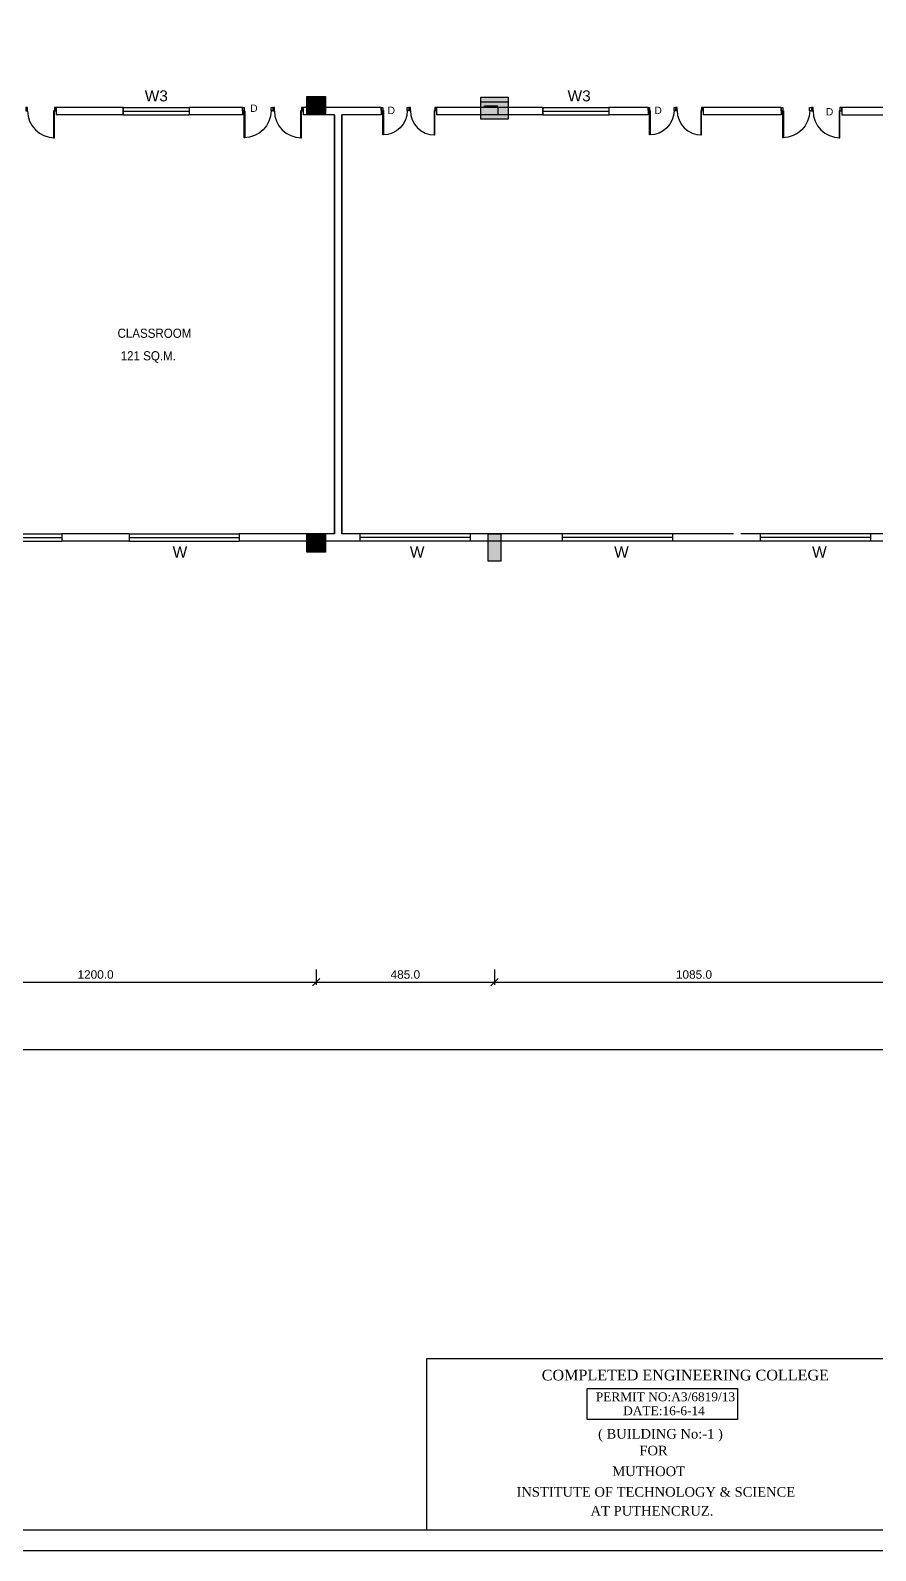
# Model space of a CAD drawing. Extents: x 53439 to 79867, y -144071 to -73305.
# Drawn here: x 67985 to 70284, y -88435 to -84301 of the extents above; entities that cross this region are included whole.
import ezdxf

# ---------------------------------------------------------------- set-up
doc = ezdxf.new("R2010")
doc.units = 0
doc.header["$LTSCALE"] = 0.1
doc.header["$MEASUREMENT"] = 0
doc.header["$PDMODE"] = 35
doc.header["$PDSIZE"] = -0.8
doc.layers.get('0').update_dxf_attribs({"linetype": 'CONTINUOUS'})
doc.layers.get('DEFPOINTS').update_dxf_attribs({"linetype": 'CONTINUOUS'})
for name, color, linetype in [('BOR', 200, 'CONTINUOUS'), ('BOR1', 230, 'CONTINUOUS'), ('COR_HA', 40, 'CONTINUOUS'), ('DOOR', 30, 'CONTINUOUS'), ('LAYER4', 130, 'CONTINUOUS'), ('TEXT', 7, 'CONTINUOUS'), ('THIN_HA', 253, 'CONTINUOUS'), ('WALL', 6, 'CONTINUOUS'), ('WIN', 102, 'CONTINUOUS')]:
    doc.layers.add(name, color=color, linetype=linetype)
doc.styles.add('1MM', font='arial.ttf')
doc.styles.add('BORDER', font='times.ttf')
doc.styles.add('DIM', font='arial.ttf', dxfattribs={"width": 0.7, "height": 1})
doc.styles.add('DUTCH', font='arial.ttf')
doc.dimstyles.new('KRI', dxfattribs={"dimtxt": 23, "dimasz": 20, "dimexe": 7, "dimexo": 0, "dimgap": 9, "dimtad": 1, "dimdec": 1, "dimzin": 1, "dimtxsty": '1MM', "dimblk": 'ARCHTICK', "dimcen": 0.5, "dimclrd": 252, "dimclre": 252, "dimclrt": 7, "dimaunit": 1, "dimadec": 8, "dimazin": 3, "dimtfac": 1, "dimtdec": 1, "dimtmove": 0, "dimatfit": 3})

# ---------------------------------------------------------------- blocks, each defined once
blk = doc.blocks.new('A$C764D24B9')
at = {"layer": 'DOOR'}
for points in [[(0.056, 0.111), (0.083, 0.111), (0.083, 1), (0.056, 1)], [(0, 0), (0.056, 0), (0.056, 0.111), (0, 0.111)], [(0.944, 0), (1, 0), (1, 0.111), (0.944, 0.111)]]:
    blk.add_lwpolyline(points, close=True, dxfattribs=at)
blk.add_arc((0.056, 0.111), 0.889, 0, 90, dxfattribs=at)
blk = doc.blocks.new('YTTU')
at = {"layer": 'THIN_HA', "linetype": 'CONTINUOUS', "ltscale": 0.1}
blk.add_hatch(color=2, dxfattribs=at).paths.add_polyline_path([(-6879.58, -1156.369), (-6878.83, -1156.369), (-6878.83, -1156.969), (-6879.58, -1156.969)])
at = {"layer": 'THIN_HA', "color": 2, "linetype": 'CONTINUOUS', "ltscale": 0.1}
blk.add_lwpolyline([(-6879.58, -1156.369), (-6878.83, -1156.369), (-6878.83, -1156.969), (-6879.58, -1156.969)], close=True, dxfattribs=at)
blk = doc.blocks.new('HYTYH')
at = {"layer": 'THIN_HA', "linetype": 'CONTINUOUS', "ltscale": 0.1}
for points in [[(-6840.905, -1156.344), (-6840.405, -1156.344), (-6840.405, -1156.844), (-6840.905, -1156.844)], [(-6840.905, -1168.239), (-6840.405, -1168.239), (-6840.405, -1168.739), (-6840.905, -1168.739)], [(-6835.98, -1168.239), (-6835.63, -1168.239), (-6835.63, -1168.989), (-6835.98, -1168.989)]]:
    blk.add_hatch(color=2, dxfattribs=at).paths.add_polyline_path(points)
at = {"layer": 'THIN_HA', "color": 2, "linetype": 'CONTINUOUS', "ltscale": 0.1}
for points in [[(-6840.905, -1156.344), (-6840.405, -1156.344), (-6840.405, -1156.844), (-6840.905, -1156.844)], [(-6840.905, -1168.239), (-6840.405, -1168.239), (-6840.405, -1168.739), (-6840.905, -1168.739)], [(-6835.98, -1168.239), (-6835.63, -1168.239), (-6835.63, -1168.989), (-6835.98, -1168.989)]]:
    blk.add_lwpolyline(points, close=True, dxfattribs=at)
at = {"layer": 'THIN_HA', "color": 2, "linetype": 'CONTINUOUS'}
blk.add_blockref('YTTU', (43.4, 0), dxfattribs=at)
blk = doc.blocks.new('_ARCHTICK')
at = {"layer": 'WALL', "color": 0, "const_width": 0.15}
blk.add_lwpolyline([(-0.5, -0.5), (0.5, 0.5)], dxfattribs=at)
blk = doc.blocks.new('*D304')
at = {"layer": 'DEFPOINTS', "color": 0, "linetype": 'CONTINUOUS', "ltscale": 0.1}
for p in [(67562.4, -86859.1), (68762.4, -86855.2), (68762.4, -86889.2)]:
    blk.add_point(p, dxfattribs=at)
at = {"layer": 'WIN', "color": 252, "linetype": 'CONTINUOUS', "ltscale": 0.1}
for p, q in [((67562.4, -86859.1), (67562.4, -86896.2)), ((68762.4, -86855.2), (68762.4, -86896.2)), ((67562.4, -86889.2), (68762.4, -86889.2))]:
    blk.add_line(p, q, dxfattribs=at)
at = {"layer": 'WIN', "color": 252, "linetype": 'CONTINUOUS', "ltscale": 0.1, "xscale": 20, "yscale": 20, "zscale": 20, "rotation": 180}
blk.add_blockref('_ARCHTICK', (67562.4, -86889.2), dxfattribs=at)
at = {"layer": 'WIN', "color": 252, "linetype": 'CONTINUOUS', "ltscale": 0.1, "xscale": 20, "yscale": 20, "zscale": 20}
blk.add_blockref('_ARCHTICK', (68762.4, -86889.2), dxfattribs=at)
at = {"layer": 'WIN', "color": 7, "linetype": 'CONTINUOUS', "ltscale": 0.1, "insert": (68162.4, -86868.5), "char_height": 23, "attachment_point": 5, "style": '1MM'}
blk.add_mtext('1200.0', dxfattribs=at)
blk = doc.blocks.new('*D305')
at = {"layer": 'DEFPOINTS', "color": 0, "linetype": 'CONTINUOUS', "ltscale": 0.1}
for p in [(68762.4, -86855.2), (69247.4, -86854.5), (69247.4, -86889.2)]:
    blk.add_point(p, dxfattribs=at)
at = {"layer": 'WIN', "color": 252, "linetype": 'CONTINUOUS', "ltscale": 0.1}
for p, q in [((68762.4, -86855.2), (68762.4, -86896.2)), ((69247.4, -86854.5), (69247.4, -86896.2)), ((68762.4, -86889.2), (69247.4, -86889.2))]:
    blk.add_line(p, q, dxfattribs=at)
at = {"layer": 'WIN', "color": 252, "linetype": 'CONTINUOUS', "ltscale": 0.1, "xscale": 20, "yscale": 20, "zscale": 20, "rotation": 180}
blk.add_blockref('_ARCHTICK', (68762.4, -86889.2), dxfattribs=at)
at = {"layer": 'WIN', "color": 252, "linetype": 'CONTINUOUS', "ltscale": 0.1, "xscale": 20, "yscale": 20, "zscale": 20}
blk.add_blockref('_ARCHTICK', (69247.4, -86889.2), dxfattribs=at)
at = {"layer": 'WIN', "color": 7, "linetype": 'CONTINUOUS', "ltscale": 0.1, "insert": (69004.9, -86868.5), "char_height": 23, "attachment_point": 5, "style": '1MM'}
blk.add_mtext('485.0', dxfattribs=at)
blk = doc.blocks.new('*D306')
at = {"layer": 'DEFPOINTS', "color": 0, "linetype": 'CONTINUOUS', "ltscale": 0.1}
for p in [(70332.4, -86799.9), (69247.4, -86854.5), (70332.4, -86889.2)]:
    blk.add_point(p, dxfattribs=at)
at = {"layer": 'WIN', "color": 252, "linetype": 'CONTINUOUS', "ltscale": 0.1}
for p, q in [((70332.4, -86799.9), (70332.4, -86896.2)), ((69247.4, -86854.5), (69247.4, -86896.2)), ((69247.4, -86889.2), (70332.4, -86889.2))]:
    blk.add_line(p, q, dxfattribs=at)
at = {"layer": 'WIN', "color": 252, "linetype": 'CONTINUOUS', "ltscale": 0.1, "xscale": 20, "yscale": 20, "zscale": 20, "rotation": 180}
blk.add_blockref('_ARCHTICK', (69247.4, -86889.2), dxfattribs=at)
at = {"layer": 'WIN', "color": 252, "linetype": 'CONTINUOUS', "ltscale": 0.1, "xscale": 20, "yscale": 20, "zscale": 20}
blk.add_blockref('_ARCHTICK', (70332.4, -86889.2), dxfattribs=at)
at = {"layer": 'WIN', "color": 7, "linetype": 'CONTINUOUS', "ltscale": 0.1, "insert": (69789.9, -86868.5), "char_height": 23, "attachment_point": 5, "style": '1MM'}
blk.add_mtext('1085.0', dxfattribs=at)
blk = doc.blocks.new('*D311')
at = {"layer": 'DEFPOINTS', "color": 0, "linetype": 'CONTINUOUS', "ltscale": 0.1}
for p in [(60562.4, -86992), (74300.5, -86992, 0), (74300.5, -87072.2)]:
    blk.add_point(p, dxfattribs=at)
at = {"layer": 'WIN', "color": 252, "linetype": 'CONTINUOUS', "ltscale": 0.1}
for p, q in [((60562.4, -86992), (60562.4, -87079.2)), ((74300.5, -86992), (74300.5, -87079.2)), ((60562.4, -87072.2), (74300.5, -87072.2))]:
    blk.add_line(p, q, dxfattribs=at)
at = {"layer": 'WIN', "color": 252, "linetype": 'CONTINUOUS', "ltscale": 0.1, "xscale": 20, "yscale": 20, "zscale": 20, "rotation": 180}
blk.add_blockref('_ARCHTICK', (60562.4, -87072.2), dxfattribs=at)
at = {"layer": 'WIN', "color": 252, "linetype": 'CONTINUOUS', "ltscale": 0.1, "xscale": 20, "yscale": 20, "zscale": 20}
blk.add_blockref('_ARCHTICK', (74300.5, -87072.2), dxfattribs=at)
at = {"layer": 'WIN', "color": 7, "linetype": 'CONTINUOUS', "ltscale": 0.1, "insert": (67431.4, -87051.4), "char_height": 23, "attachment_point": 5, "style": '1MM'}
blk.add_mtext('13738.1', dxfattribs=at)

msp = doc.modelspace()

# ---------------------------------------------------------------- hatches: boundary and pattern name
at = {"layer": 'LAYER4', "linetype": 'CONTINUOUS', "ltscale": 0.1}
for color, points in [(256, [(68737.38, -84479.99), (68787.38, -84479.99), (68787.38, -84529.99), (68737.38, -84529.99)]), (7, [(69209.89, -84529.99), (69209.89, -84494.99), (69284.89, -84494.99), (69284.89, -84529.99)]), (7, [(69209.89, -84529.99), (69209.89, -84494.99), (69284.89, -84494.99), (69284.89, -84529.99)])]:
    msp.add_hatch(color=color, dxfattribs=at).paths.add_polyline_path(points)

# ---------------------------------------------------------------- linework, layer by layer
at = {"layer": 'BOR', "linetype": 'CONTINUOUS'}
for p, q in [((74621.25, -87913.79), (69062.52, -87913.79)), ((69062.52, -87913.79), (69062.52, -88378.68))]:
    msp.add_line(p, q, dxfattribs=at)
at = {"layer": 'BOR'}
msp.add_lwpolyline([(75675.95, -80187.4), (59468.14, -80187.4), (59468.14, -88378.68), (75675.95, -88378.68)], close=True, dxfattribs=at)
at = {"layer": 'BOR1'}
msp.add_lwpolyline([(75732.48, -80130.87), (59411.61, -80130.87), (59411.61, -88435.21), (75732.48, -88435.21)], close=True, dxfattribs=at)
at = {"layer": 'COR_HA', "ltscale": 0.1}
for p, q in [((69217.43, -84511.02), (69220.46, -84505.79)), ((69220.46, -84505.79), (69254.83, -84505.79)), ((69257.84, -84511.01), (69254.83, -84505.79))]:
    msp.add_line(p, q, dxfattribs=at)
at = {"layer": 'LAYER4', "linetype": 'CONTINUOUS', "ltscale": 0.1}
for p, q in [((69257.39, -84529.99), (69257.39, -84509.99)), ((69257.39, -84529.99), (69257.39, -84509.99)), ((70026.66, -84509.99), (70026.66, -84529.99))]:
    msp.add_line(p, q, dxfattribs=at)
msp.add_lwpolyline([(68737.38, -84479.99), (68787.38, -84479.99), (68787.38, -84529.99), (68737.38, -84529.99)], close=True, dxfattribs=at)
at = {"layer": 'LAYER4', "color": 7, "linetype": 'CONTINUOUS', "ltscale": 0.1}
msp.add_lwpolyline([(69209.89, -84529.99), (69209.89, -84494.99), (69284.89, -84494.99), (69284.89, -84529.99)], close=True, dxfattribs=at)
msp.add_lwpolyline([(69209.89, -84529.99), (69209.89, -84494.99), (69284.89, -84494.99), (69284.89, -84529.99)], close=True, dxfattribs=at)
at = {"layer": 'LAYER4'}
msp.add_lwpolyline([(69499.29, -87994.58), (69908.23, -87994.58), (69908.23, -88078.76), (69499.29, -88078.76)], close=True, dxfattribs=at)
at = {"layer": 'WALL', "linetype": 'CONTINUOUS', "ltscale": 0.1}
for p, q in [((68237.39, -84509.99), (68055.22, -84509.99)), ((68237.39, -84509.99), (68055.22, -84509.99)), ((68237.39, -84509.99), (68055.22, -84509.99)), ((68237.39, -84509.99), (68055.22, -84509.99)), ((68237.39, -84509.99), (68055.22, -84509.99)), ((68237.39, -84509.99), (68055.22, -84509.99)), ((68237.39, -84509.99), (68055.22, -84509.99)), ((68237.39, -84509.99), (68055.22, -84509.99)), ((68237.39, -84509.99), (68055.22, -84509.99)), ((68237.39, -84509.99), (68055.22, -84509.99)), ((68055.22, -84509.99), (68055.22, -84529.99)), ((68237.39, -84509.99), (68237.39, -84529.99)), ((68237.39, -84509.99), (68237.39, -84529.99)), ((68432.38, -84509.99), (68417.39, -84509.99)), ((68432.38, -84509.99), (68417.39, -84509.99)), ((68432.38, -84509.99), (68417.39, -84509.99)), ((68432.38, -84509.99), (68417.39, -84509.99)), ((68432.38, -84509.99), (68417.39, -84509.99)), ((68432.38, -84509.99), (68417.39, -84509.99)), ((68432.38, -84509.99), (68417.39, -84509.99)), ((68432.38, -84509.99), (68417.39, -84509.99)), ((68432.38, -84509.99), (68417.39, -84509.99)), ((68432.38, -84509.99), (68417.39, -84509.99)), ((68417.39, -84509.99), (68417.39, -84529.99)), ((68417.39, -84509.99), (68417.39, -84529.99)), ((68561.64, -84509.99), (68432.38, -84509.99)), ((68561.64, -84509.99), (68432.38, -84509.99)), ((68561.64, -84509.99), (68432.38, -84509.99)), ((68561.64, -84509.99), (68432.38, -84509.99)), ((68561.64, -84509.99), (68432.38, -84509.99)), ((68561.64, -84509.99), (68561.64, -84529.99)), ((68939.36, -84509.99), (68726.64, -84509.99)), ((68939.36, -84509.99), (68726.64, -84509.99)), ((68726.64, -84509.99), (68726.64, -84529.99)), ((68939.36, -84509.99), (68939.36, -84529.99)), ((69218.03, -84509.99), (69089.36, -84509.99)), ((69089.36, -84509.99), (69089.36, -84529.99)), ((69089.36, -84509.99), (69089.36, -84529.99)), ((69089.36, -84509.99), (69089.36, -84529.99)), ((69139.86, -84509.99), (69124.86, -84509.99)), ((69139.86, -84509.99), (69124.86, -84509.99)), ((69139.86, -84509.99), (69124.86, -84509.99)), ((69139.86, -84509.99), (69124.86, -84509.99)), ((69209.89, -84509.99), (69151.64, -84509.99)), ((69209.89, -84509.99), (69151.64, -84509.99)), ((69209.89, -84509.99), (69151.64, -84509.99)), ((69209.89, -84509.99), (69151.64, -84509.99)), ((69378.64, -84509.99), (69209.89, -84509.99)), ((69378.64, -84509.99), (69209.89, -84509.99)), ((69378.64, -84509.99), (69272.86, -84509.99)), ((69378.64, -84509.99), (69272.86, -84509.99)), ((69378.64, -84509.99), (69272.86, -84509.99)), ((69378.64, -84509.99), (69378.64, -84529.99)), ((69378.64, -84509.99), (69378.64, -84529.99)), ((69664.89, -84509.99), (69558.64, -84509.99)), ((69664.89, -84509.99), (69558.64, -84509.99)), ((69664.89, -84509.99), (69558.64, -84509.99)), ((69664.89, -84509.99), (69558.64, -84509.99)), ((69664.89, -84509.99), (69558.64, -84509.99)), ((69558.64, -84509.99), (69558.64, -84529.99)), ((69558.64, -84509.99), (69558.64, -84529.99)), ((69664.89, -84509.99), (69664.89, -84529.99)), ((70026.66, -84509.99), (69814.89, -84509.99)), ((70026.66, -84509.99), (69814.89, -84509.99)), ((70026.66, -84509.99), (69814.89, -84509.99)), ((70026.66, -84509.99), (69814.89, -84509.99)), ((70026.66, -84509.99), (69814.89, -84509.99)), ((69814.89, -84509.99), (69814.89, -84529.99)), ((69814.89, -84509.99), (69814.89, -84529.99)), ((69814.89, -84509.99), (69814.89, -84529.99)), ((70026.66, -84509.99), (70026.66, -84529.99)), ((70322.39, -84509.99), (70191.66, -84509.99)), ((70191.66, -84509.99), (70191.66, -84529.99)), ((70191.66, -84509.99), (70191.66, -84529.99)), ((70272.86, -84509.99), (70269.59, -84509.99)), ((70272.86, -84509.99), (70269.59, -84509.99)), ((70272.86, -84509.99), (70269.59, -84509.99)), ((68237.39, -84529.99), (68055.22, -84529.99)), ((68237.39, -84529.99), (68055.22, -84529.99)), ((68237.39, -84529.99), (68055.22, -84529.99)), ((68152.39, -84529.99), (68055.22, -84529.99)), ((68152.39, -84529.99), (68055.22, -84529.99)), ((68237.39, -84529.99), (68055.22, -84529.99)), ((68237.39, -84529.99), (68055.22, -84529.99)), ((68237.39, -84529.99), (68055.22, -84529.99)), ((68237.39, -84529.99), (68055.22, -84529.99)), ((68152.39, -84529.99), (68055.22, -84529.99)), ((68152.39, -84529.99), (68055.22, -84529.99)), ((68237.39, -84529.99), (68055.22, -84529.99)), ((68432.38, -84529.99), (68417.39, -84529.99)), ((68432.38, -84529.99), (68417.39, -84529.99)), ((68432.38, -84529.99), (68417.39, -84529.99)), ((68561.64, -84529.99), (68417.39, -84529.99)), ((68432.38, -84529.99), (68417.39, -84529.99)), ((68432.38, -84529.99), (68417.39, -84529.99)), ((68432.38, -84529.99), (68417.39, -84529.99)), ((68561.64, -84529.99), (68432.38, -84529.99)), ((68561.64, -84529.99), (68432.38, -84529.99)), ((68561.64, -84529.99), (68432.38, -84529.99)), ((68812.39, -84529.99), (68726.64, -84529.99)), ((68799.89, -84529.99), (68726.64, -84529.99)), ((68799.89, -84529.99), (68726.64, -84529.99)), ((68799.89, -84529.99), (68726.64, -84529.99)), ((68804.89, -84529.99), (68729.89, -84529.99)), ((68804.89, -84529.99), (68729.89, -84529.99)), ((68804.89, -84529.99), (68729.89, -84529.99)), ((68812.39, -85669.49), (68812.39, -84529.99)), ((68812.39, -84529.99), (68812.39, -85669.49)), ((68812.39, -84529.99), (68812.39, -85669.49)), ((68812.39, -85669.49), (68812.39, -84529.99)), ((68812.39, -84529.99), (68812.39, -85669.49)), ((68812.39, -84529.99), (68812.39, -85669.49)), ((68812.39, -85669.49), (68812.39, -84529.99)), ((68812.39, -84529.99), (68812.39, -85669.49)), ((68812.39, -85669.49), (68812.39, -84529.99)), ((68812.39, -84529.99), (68812.39, -85669.49)), ((68812.39, -84529.99), (68812.39, -85669.49)), ((68812.39, -85669.49), (68812.39, -84529.99)), ((68812.39, -84529.99), (68812.39, -85669.49)), ((68812.39, -85669.49), (68812.39, -84529.99)), ((68812.39, -84529.99), (68812.39, -85669.49)), ((68812.39, -85669.49), (68812.39, -84529.99)), ((68812.39, -84529.99), (68812.39, -85669.49)), ((68812.39, -84529.99), (68812.39, -85669.49)), ((68812.39, -85669.49), (68812.39, -84529.99)), ((68812.39, -84529.99), (68812.39, -85669.49)), ((68812.39, -85669.49), (68812.39, -84529.99)), ((68812.39, -84529.99), (68812.39, -85669.49)), ((68812.39, -84529.99), (68812.39, -85669.49)), ((68832.39, -85669.49), (68832.39, -84529.99)), ((68832.39, -84529.99), (68832.39, -85669.49)), ((68832.39, -84529.99), (68832.39, -85669.49)), ((68832.39, -85669.49), (68832.39, -84529.99)), ((68832.39, -84529.99), (68832.39, -85669.49)), ((68832.39, -84529.99), (68832.39, -85669.49)), ((68832.39, -85669.49), (68832.39, -84529.99)), ((68832.39, -84529.99), (68832.39, -85669.49)), ((68832.39, -85669.49), (68832.39, -84529.99)), ((68832.39, -84529.99), (68832.39, -85669.49)), ((68832.39, -84529.99), (68832.39, -85669.49)), ((68832.39, -85669.49), (68832.39, -84529.99)), ((68832.39, -84529.99), (68832.39, -85669.49)), ((68939.36, -84529.99), (68832.39, -84529.99)), ((68939.36, -84529.99), (68832.39, -84529.99)), ((68939.36, -84529.99), (68832.39, -84529.99)), ((68939.36, -84529.99), (68832.39, -84529.99)), ((68832.39, -85669.49), (68832.39, -84529.99)), ((68832.39, -84529.99), (68832.39, -85669.49)), ((68832.39, -85669.49), (68832.39, -84529.99)), ((68832.39, -84529.99), (68832.39, -85669.49)), ((68832.39, -84529.99), (68832.39, -85669.49)), ((68832.39, -85669.49), (68832.39, -84529.99)), ((68832.39, -84529.99), (68832.39, -85669.49)), ((68832.39, -85669.49), (68832.39, -84529.99)), ((68832.39, -84529.99), (68832.39, -85669.49)), ((68832.39, -84529.99), (68832.39, -85669.49)), ((68939.36, -84529.99), (68832.39, -84529.99)), ((68939.36, -84529.99), (68832.39, -84529.99)), ((68939.36, -84529.99), (68832.39, -84529.99)), ((69209.89, -84529.99), (69089.36, -84529.99)), ((69209.89, -84529.99), (69089.36, -84529.99)), ((69209.89, -84529.99), (69089.36, -84529.99)), ((69237.39, -84529.99), (69209.89, -84529.99)), ((69237.39, -84529.99), (69209.89, -84529.99)), ((69237.39, -84529.99), (69209.89, -84529.99)), ((69378.64, -84529.99), (69257.39, -84529.99)), ((69378.64, -84529.99), (69257.39, -84529.99)), ((69378.64, -84529.99), (69257.39, -84529.99)), ((69664.89, -84529.99), (69558.64, -84529.99)), ((69664.89, -84529.99), (69558.64, -84529.99)), ((69664.89, -84529.99), (69558.64, -84529.99)), ((69897.39, -84529.99), (69814.89, -84529.99)), ((69897.39, -84529.99), (69814.89, -84529.99)), ((69897.39, -84529.99), (69814.89, -84529.99)), ((70026.66, -84529.99), (69897.39, -84529.99)), ((70026.66, -84529.99), (69897.39, -84529.99)), ((70026.66, -84529.99), (69897.39, -84529.99)), ((70191.66, -84529.99), (70322.39, -84529.99)), ((68253.38, -85669.49), (68070.38, -85669.49)), ((68070.38, -85669.49), (68070.38, -85689.49)), ((68070.38, -85669.49, 0), (68070.38, -85689.49, 0)), ((68253.38, -85689.49), (68070.38, -85689.49)), ((68253.38, -85669.49), (68202.39, -85669.49)), ((68253.38, -85669.49), (68202.39, -85669.49)), ((68253.38, -85669.49), (68202.39, -85669.49)), ((68253.38, -85669.49), (68253.38, -85689.49)), ((68253.38, -85669.49, 0), (68253.38, -85689.49, 0)), ((68812.39, -85669.49), (68553.38, -85669.49)), ((68812.39, -85669.49), (68553.38, -85669.49)), ((68812.39, -85669.49), (68553.38, -85669.49)), ((68812.39, -85669.49), (68553.38, -85669.49)), ((68553.38, -85669.49), (68553.38, -85689.49)), ((68553.38, -85669.49, 0), (68553.38, -85689.49, 0)), ((68881.14, -85689.49), (68553.38, -85689.49)), ((68881.14, -85669.49), (68832.39, -85669.49)), ((68881.14, -85669.49), (68832.39, -85669.49)), ((68881.14, -85669.49), (68832.39, -85669.49)), ((68881.14, -85669.49), (68832.39, -85669.49)), ((68881.14, -85669.49), (68881.14, -85689.49)), ((68881.14, -85669.49, 0), (68881.14, -85689.49, 0)), ((69431.14, -85669.49), (69181.14, -85669.49)), ((69181.14, -85669.49), (69181.14, -85689.49)), ((69431.14, -85689.49), (69181.14, -85689.49)), ((69431.14, -85669.49), (69229.89, -85669.49)), ((69431.14, -85669.49), (69229.89, -85669.49)), ((69431.14, -85669.49), (69229.89, -85669.49)), ((69431.14, -85669.49, 0), (69431.14, -85689.49, 0)), ((69431.14, -85669.49), (69431.14, -85689.49)), ((69897.39, -85669.49), (69731.14, -85669.49)), ((69897.39, -85669.49), (69731.14, -85669.49)), ((69897.39, -85669.49), (69731.14, -85669.49)), ((69897.39, -85669.49), (69731.14, -85669.49)), ((69731.14, -85669.49, 0), (69731.14, -85689.49, 0)), ((69731.14, -85669.49), (69731.14, -85689.49)), ((69969.59, -85689.49), (69731.14, -85689.49)), ((69969.59, -85669.49), (69917.39, -85669.49)), ((69969.59, -85669.49), (69917.39, -85669.49)), ((69969.59, -85669.49), (69917.39, -85669.49)), ((69969.59, -85669.49), (69917.39, -85669.49)), ((69969.59, -85669.49), (69969.59, -85689.49)), ((69969.59, -85669.49, 0), (69969.59, -85689.49, 0)), ((69969.59, -85669.49, 0), (69969.59, -85689.49, 0)), ((69969.59, -85669.49), (69969.59, -85689.49)), ((70272.86, -85669.49), (70269.59, -85669.49)), ((70272.86, -85669.49), (70269.59, -85669.49)), ((70272.86, -85669.49), (70269.59, -85669.49)), ((70269.59, -85669.49, 0), (70269.59, -85689.49, 0)), ((70269.59, -85669.49, 0), (70269.59, -85689.49, 0)), ((70269.59, -85669.49), (70269.59, -85689.49)), ((70317.39, -85689.49), (70269.59, -85689.49)), ((70317.39, -85669.49), (70272.86, -85669.49))]:
    msp.add_line(p, q, dxfattribs=at)
for points in [[(68237.39, -84529.99), (68237.39, -84509.99)], [(69378.64, -84529.99), (69378.64, -84509.99)], [(68253.38, -85669.49), (68253.38, -85689.49)], [(69731.14, -85669.49), (69731.14, -85689.49)], [(70269.59, -85669.49), (70269.59, -85689.49)]]:
    msp.add_lwpolyline(points, dxfattribs=at)
at = {"layer": 'WIN'}
for p, q in [((68237.39, -84509.99), (68417.39, -84509.99)), ((69378.64, -84509.99), (69558.64, -84509.99)), ((68237.39, -84519.99), (68417.39, -84519.99)), ((68237.39, -84529.99), (68417.39, -84529.99)), ((69378.64, -84519.99), (69558.64, -84519.99)), ((69378.64, -84529.99), (69558.64, -84529.99)), ((67770.38, -85669.49, 0), (68070.38, -85669.49, 0)), ((67770.38, -85679.49, 0), (68070.38, -85679.49, 0)), ((67770.38, -85689.49, 0), (68070.38, -85689.49, 0)), ((68253.38, -85669.49, 0), (68553.38, -85669.49, 0)), ((68253.38, -85679.49, 0), (68553.38, -85679.49, 0)), ((68253.38, -85689.49, 0), (68553.38, -85689.49, 0)), ((69181.14, -85669.49, 0), (68881.14, -85669.49, 0)), ((69181.14, -85679.49, 0), (68881.14, -85679.49, 0)), ((69181.14, -85689.49, 0), (68881.14, -85689.49, 0)), ((69731.14, -85669.49), (69431.14, -85669.49)), ((69731.14, -85679.49), (69431.14, -85679.49)), ((69731.14, -85689.49), (69431.14, -85689.49)), ((70269.59, -85669.49), (69969.59, -85669.49)), ((70269.59, -85679.49), (69969.59, -85679.49)), ((70269.59, -85689.49), (69969.59, -85689.49))]:
    msp.add_line(p, q, dxfattribs=at)
at = {"layer": 'WIN', "color": 4, "linetype": 'CONTINUOUS', "ltscale": 0.1}
msp.add_line((69229.89, -85689.49, 0), (69229.89, -85669.49, 0), dxfattribs=at)

# ---------------------------------------------------------------- block references
at = {"layer": 'THIN_HA', "color": 2, "linetype": 'CONTINUOUS', "xscale": 100, "yscale": 100, "zscale": 100}
msp.add_blockref('HYTYH', (752827.85, 31154.42), dxfattribs=at)
at = {"layer": 'WALL', "linetype": 'CONTINUOUS', "ltscale": 0.1, "rotation": 180}
for p, xscale, yscale, zscale in [((68055.22, -84509.99), 82.50000000116415, 82.50000000116415, 82.50000000116415), ((68561.64, -84509.99), -82.50000000116415, 82.50000000116415, 82.50000000115048), ((68726.64, -84509.99), 82.50000000116415, 82.50000000116415, 82.50000000116415), ((68939.36, -84509.99), -75.00000000101863, 75.00000000106229, 75.0000000010459), ((69089.36, -84509.99), 75.00000000101863, 75.00000000101863, 75.00000000101863), ((69664.89, -84509.99), -75.00000000101863, 75.00000000106229, 75.0000000010459), ((69814.89, -84509.99), 75.00000000101863, 75.00000000101863, 75.00000000101863), ((70026.66, -84509.99), -82.50000000116415, 82.50000000116415, 82.50000000115048), ((70026.66, -84509.99), -82.50000000116415, 82.50000000116415, 82.50000000115048), ((70191.66, -84509.99), 82.50000000116415, 82.50000000116415, 82.50000000116415), ((70191.66, -84509.99), 82.50000000116415, 82.50000000116415, 82.50000000116415)]:
    msp.add_blockref('A$C764D24B9', p, dxfattribs=dict(at, xscale=xscale, yscale=yscale, zscale=zscale))

# ---------------------------------------------------------------- texts
at = {"style": 'DIM'}
for s, height, p in [('W3', 30, (68296.17, -84493.71)), ('W3', 30, (69446.16, -84493.71)), ('D', 20, (68582.92, -84522.23)), ('D', 20, (68956.76, -84528.08)), ('D', 20, (69682.28, -84528.08)), ('D', 20, (70148.74, -84531.9)), ('W', 30, (68372.07, -85734.25)), ('W', 30, (69017.22, -85734.25)), ('W', 30, (69572.84, -85734.25, 0)), ('W', 30, (70111.29, -85734.25, 0))]:
    msp.add_text(s, height=height, dxfattribs=at).set_placement(p)
at = {"layer": 'TEXT', "style": 'DUTCH', "width": 0.9}
for s, p in [('CLASSROOM', (68222.11, -85136.75, 0)), ('121 SQ.M.', (68230.71, -85198.13))]:
    msp.add_text(s, height=25, dxfattribs=at).set_placement(p)
at = {"layer": 'TEXT', "linetype": 'CONTINUOUS', "style": 'BORDER'}
for s, height, p in [('COMPLETED ENGINEERING COLLEGE  ', 29, (69375.89, -87972.33)), ('PERMIT NO:A3/6819/13', 24.0903, (69522.8, -88029.01, -211.45)), ('DATE:16-6-14', 24.0903, (69597.18, -88066.91, -211.45)), ('( BUILDING No:-1 )', 26.1852, (69529.11, -88130.67)), ('FOR', 26.185, (69641.48, -88176.16)), ('  MUTHOOT   ', 26.1852, (69548.05, -88232.6)), ('    INSTITUTE OF TECHNOLOGY & SCIENCE', 26.1852, (69267.6, -88288.65)), ('  AT PUTHENCRUZ.', 26.1852, (69488.83, -88340.17))]:
    msp.add_text(s, height=height, dxfattribs=at).set_placement(p)

# ---------------------------------------------------------------- dimensions: what is measured, and where the dimension line sits
at = {"layer": 'WIN', "linetype": 'CONTINUOUS', "ltscale": 0.1}
for base, p1, p2, picture, middle in [((70332.39, -86889.19), (69247.39, -86854.5), (70332.39, -86799.89), '*D306', (69789.89, -86868.45)), ((68762.38, -86889.19), (67562.38, -86859.14), (68762.38, -86855.22), '*D304', (68162.38, -86868.45)), ((69247.39, -86889.19), (68762.38, -86855.22), (69247.39, -86854.5), '*D305', (69004.88, -86868.45))]:
    dim = msp.add_linear_dim(base=base, p1=p1, p2=p2, dimstyle='KRI', override={"dimtmove": 1}, dxfattribs=at)
    dim.commit()
    dim.dimension.update_dxf_attribs({"geometry": picture, "text_midpoint": middle})
dim = msp.add_linear_dim(base=(74300.51, -87072.16), p1=(60562.39, -86991.96), p2=(74300.51, -86991.96, 0), dimstyle='KRI', dxfattribs=at)
dim.commit()
dim.dimension.update_dxf_attribs({"geometry": '*D311', "text_midpoint": (67431.45, -87051.4)})

doc.saveas('drawing.dxf')
